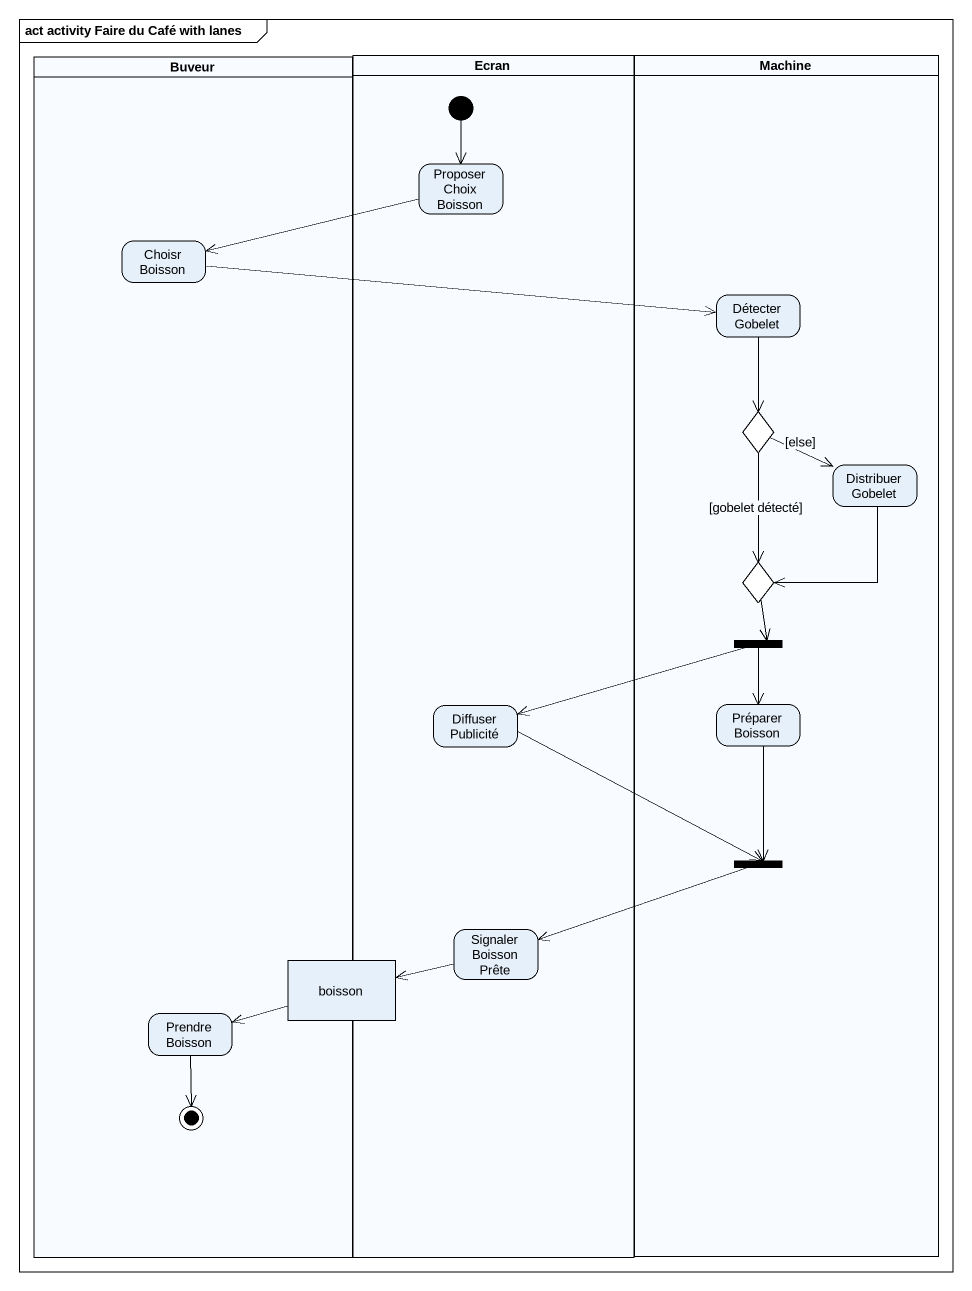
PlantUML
@startuml
mainframe act activity Faire du Café with lanes
hide empty description
state Buveur <<partition>> {
  state "Choisr Boisson" as Choisr_Boisson
  state "Prendre Boisson" as Prendre_Boisson
  Prendre_Boisson --> [*]
}
state Ecran <<partition>> {
  state "Proposer Choix Boisson" as Proposer_Choix_Boisson
  state "Diffuser Publicité" as Diffuser_Publicité
  state "Signaler Boisson Prête" as Signaler_Boisson_Prête
  [*] --> Proposer_Choix_Boisson
}
state Machine <<partition>> {
  state "Détecter Gobelet" as Détecter_Gobelet
  state choice1 <<choice>>
  state "Distribuer Gobelet" as Distribuer_Gobelet
  state choice2 <<choice>>
  state fork1 <<fork>>
  state "Préparer Boisson" as Préparer_Boisson
  state fork2 <<join>>
}
state boisson <<object>>
Proposer_Choix_Boisson -left-> Choisr_Boisson
Choisr_Boisson -right-> Détecter_Gobelet
Détecter_Gobelet --> choice1
choice1 -right-> Distribuer_Gobelet : [else]
choice1 --> choice2 : [gobelet détecté]
Distribuer_Gobelet --> choice2
choice2 --> fork1
fork1 -left-> Diffuser_Publicité
fork1 --> Préparer_Boisson
Diffuser_Publicité -right-> fork2
Préparer_Boisson --> fork2
fork2 -left-> Signaler_Boisson_Prête
boisson -left-> Prendre_Boisson
Signaler_Boisson_Prête -left-> boisson
@enduml
